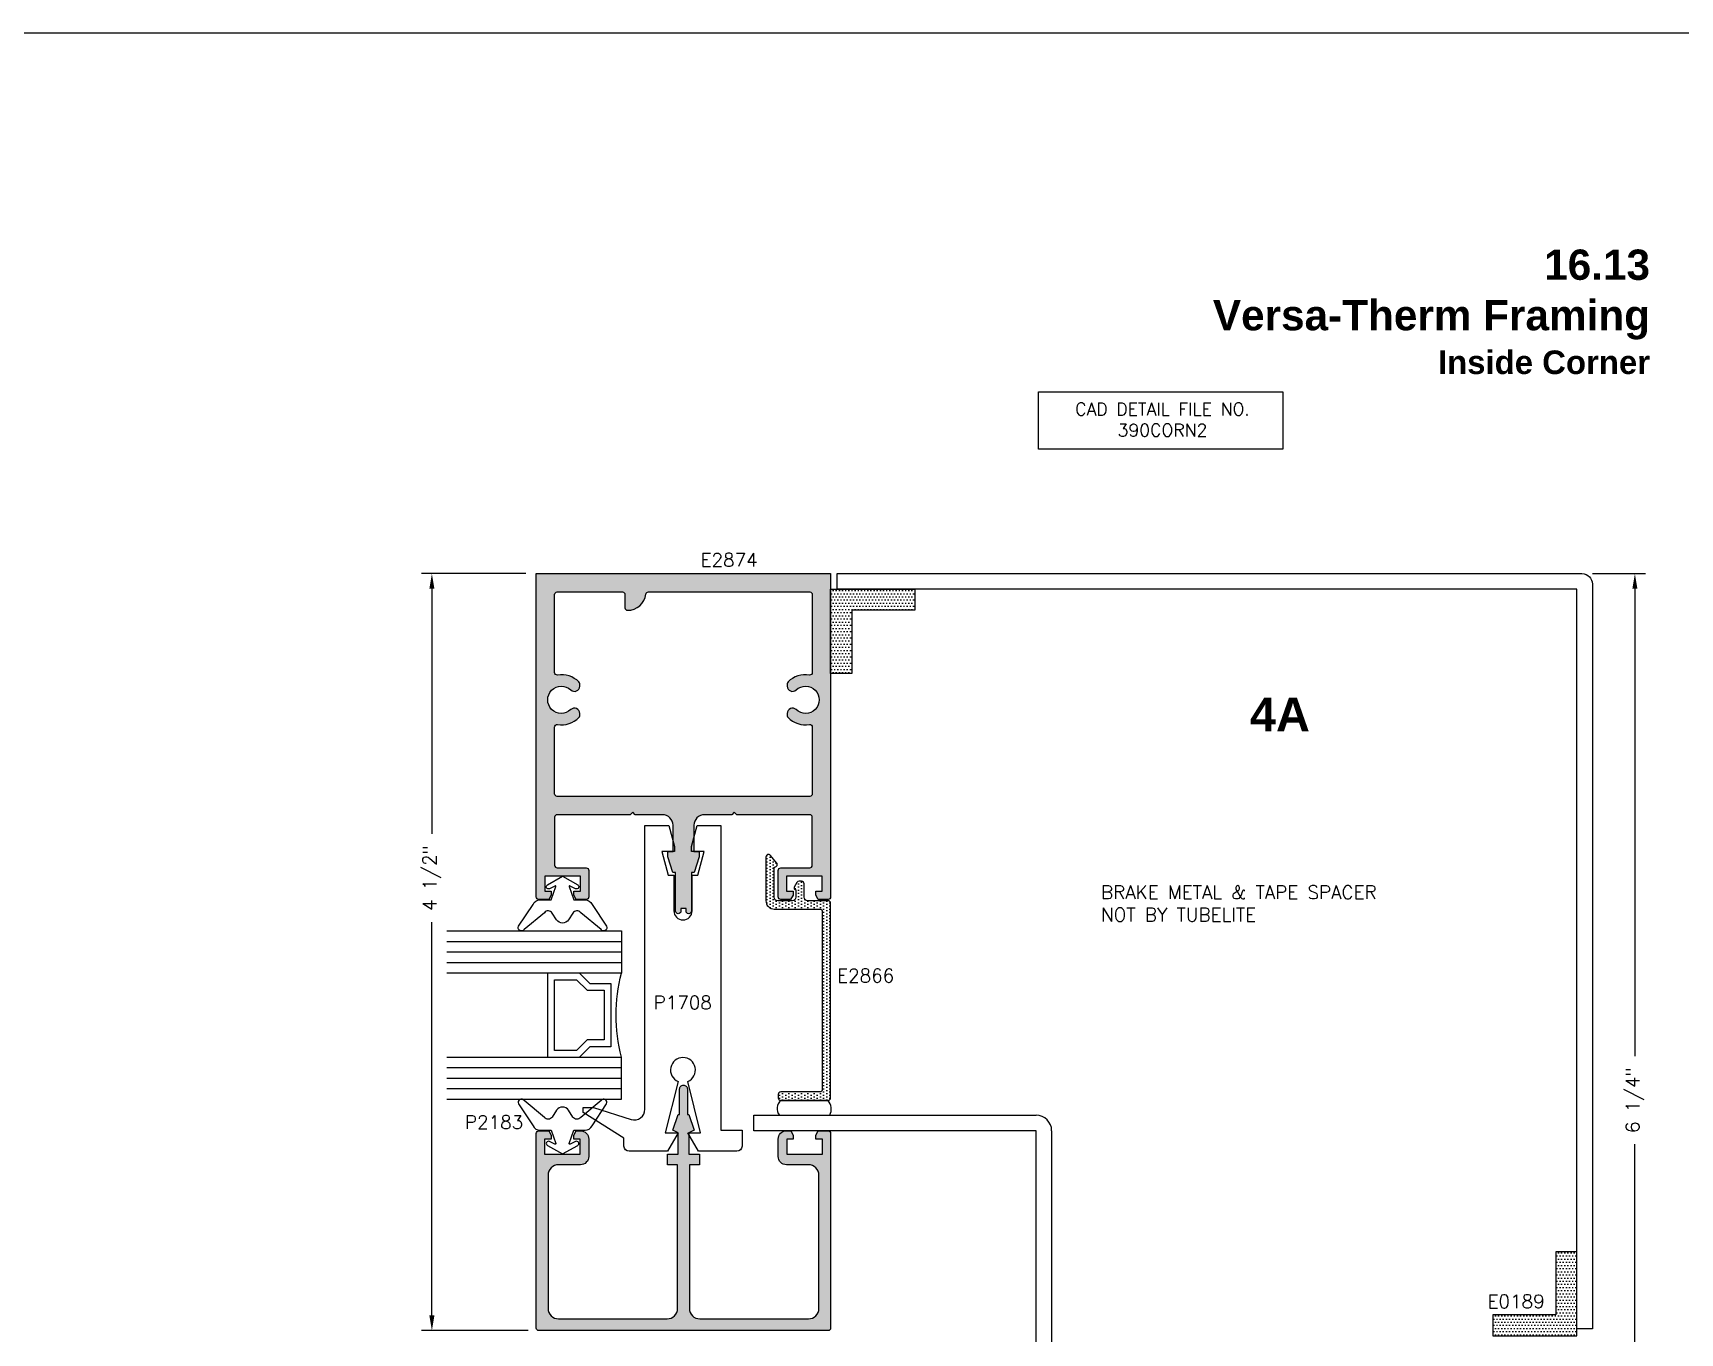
# Model space of a CAD drawing. Extents: x 0 to 139, y 0 to 39.
# Drawn here: x 14.81 to 24.6, y 31.56 to 39.29 of the extents above; entities that cross this region are included whole.
import ezdxf

# ---------------------------------------------------------------- set-up
doc = ezdxf.new("R2010")
doc.units = 0
doc.header["$MEASUREMENT"] = 0
doc.layers.get('DEFPOINTS').update_dxf_attribs({"linetype": 'CONTINUOUS'})
for name, color, linetype in [('R-ANNO-DIMS', 3, 'CONTINUOUS'), ('R-ANNO-TEXT', 6, 'CONTINUOUS'), ('R-DET1', 4, 'CONTINUOUS'), ('R-DET2', 2, 'CONTINUOUS'), ('R-DET3', 5, 'CONTINUOUS'), ('R-OTLN', 1, 'CONTINUOUS'), ('R-PAT1', 5, 'CONTINUOUS'), ('TITLE', 7, 'CONTINUOUS')]:
    doc.layers.add(name, color=color, linetype=linetype)
doc.styles.get("Standard").update_dxf_attribs({"font": 'simplex'})
doc.dimstyles.new('1X', dxfattribs={"dimtxt": 0.08, "dimasz": 0.09, "dimexe": 0.0625, "dimexo": 0.0625, "dimgap": 0.0625, "dimtad": 0, "dimdec": 5, "dimzin": 4, "dimtxsty": 'STANDARD', "dimcen": 0, "dimazin": 3, "dimtfac": 1, "dimtdec": 5, "dimtofl": 0, "dimtmove": 0, "dimatfit": 3, "dimtolj": 1, "dimtzin": 0})
pattern_1 = [(270, (16.58597013355891, 27.87202634571733), (0.01875, -0.009375000000000003), [0, -0.01875])]
pattern_2 = [(0, (16.58597013355891, 27.87202634571733), (0.009375, 0.01875), [0, -0.01875])]

# ---------------------------------------------------------------- blocks, each defined once
blk = doc.blocks.new('*D5')
at = {"layer": 'DEFPOINTS', "color": 0}
for p in [(17.80283900644471, 36.07234432815193), (17.18208353595456, 31.57169967575641), (17.81783519219354, 31.57169967575641)]:
    blk.add_point(p, dxfattribs=at)
at = {"layer": 'R-ANNO-DIMS', "color": 0}
for p, q in [((17.74033900644471, 36.07234432815193), (17.11958353595456, 36.07234432815193)), ((17.18208353595456, 35.98234432815192), (17.18208353595456, 34.52525858825829)), ((17.18208353595456, 31.66169967575641), (17.18208353595456, 34.00025858825828)), ((17.75533519219354, 31.57169967575641), (17.11958353595456, 31.57169967575641))]:
    blk.add_line(p, q, dxfattribs=at)
for points in [[(17.16708353595456, 35.98234432815192), (17.19708353595456, 35.98234432815192), (17.18208353595456, 36.07234432815193)], [(17.16708353595456, 31.66169967575641), (17.19708353595456, 31.66169967575641), (17.18208353595456, 31.57169967575641)]]:
    blk.add_solid(points, dxfattribs=at)
at = {"layer": 'R-ANNO-DIMS', "color": 0, "insert": (17.18208353595456, 34.26275858825829), "char_height": 0.08, "attachment_point": 5, "rotation": 90}
blk.add_mtext('\\A1;4 1/2"', dxfattribs=at)
blk = doc.blocks.new('*D6')
at = {"layer": 'DEFPOINTS', "color": 0}
for p in [(24.01952143455644, 36.07234427518628), (24.33385507824838, 36.07234427518628), (24.08472984458906, 29.79045349000758)]:
    blk.add_point(p, dxfattribs=at)
at = {"layer": 'R-ANNO-DIMS', "color": 0}
for p, q in [((24.08202143455644, 36.07234427518628), (24.39635507824838, 36.07234427518628)), ((24.33385507824838, 35.98234427518628), (24.33385507824838, 33.20440673531227)), ((24.33385507824838, 29.88045349000758), (24.33385507824838, 32.67940673531226)), ((24.14722984458906, 29.79045349000758), (24.39635507824838, 29.79045349000758))]:
    blk.add_line(p, q, dxfattribs=at)
for points in [[(24.31885507824838, 35.98234427518628), (24.34885507824838, 35.98234427518628), (24.33385507824838, 36.07234427518628)], [(24.31885507824838, 29.88045349000758), (24.34885507824838, 29.88045349000758), (24.33385507824838, 29.79045349000758)]]:
    blk.add_solid(points, dxfattribs=at)
at = {"layer": 'R-ANNO-DIMS', "color": 0, "insert": (24.33385507824837, 32.94190673531227), "char_height": 0.08, "attachment_point": 5, "rotation": 90}
blk.add_mtext('\\A1;6 1/4"', dxfattribs=at)

msp = doc.modelspace()

# ---------------------------------------------------------------- hatches: boundary and pattern name
at = {"layer": 'R-PAT1'}
h = msp.add_hatch(dxfattribs=at)
h.set_pattern_fill('DOTS', color=256, scale=0.3, angle=270, style=0)
h.set_pattern_definition(pattern_1)
edge = h.paths.add_edge_path(flags=16)
edge.add_arc((18.31518583184154, 35.94849115354876), 0.01485390027869622, -0.566357145477923, 90.56635714548128, ccw=False)
edge.add_line((18.33003900644471, 35.94834432815193), (18.33003900644471, 35.86934432815193))
edge.add_arc((18.34506158708988, 35.86936690879709), 0.01502259761579024, 180.0861220001173, 269.9138779998819)
edge.add_arc((18.34513035491392, 35.96424885246901), 0.109904562279775, 269.9523779336835, 352.67921578852)
edge.add_arc((18.46919407008249, 35.94814429393796), 0.01520082513673121, 90.58448446026028, 172.0590380944275, ccw=False)
edge.add_line((18.46903900644506, 35.96334432815192), (18.67783900644471, 35.96334432815192))
edge.add_line((18.67783900644471, 35.96334432815192), (19.42883900644471, 35.96334432815192))
edge.add_arc((19.42881642579955, 35.94832174750675), 0.01502259761578824, 0.08612200011049254, 89.91387799988098, ccw=False)
edge.add_line((19.44383900644471, 35.94834432815192), (19.44383900644471, 35.48444432815192))
edge.add_arc((19.42881197327415, 35.48449856287156), 0.01502713104069232, 261.3001903056861, 359.79321220553385, ccw=False)
edge.add_arc((19.403895741645, 35.32233771702111), 0.1490367576258665, 81.26116765100392, 134.5514922384183)
edge.add_arc((19.30909570567709, 35.41814478174578), 0.0142598648438365, 133.1732734434784, 181.2073043487644)
edge.add_line((19.29483900644471, 35.41784432815192), (19.29483900644471, 35.40334432815192))
edge.add_arc((19.32609707076861, 35.40339862160677), 0.03125811147615732, 180.0995193642505, 313.8173917200639)
edge.add_arc((19.40382948784515, 35.32239432815192), 0.0810095340298473, -133.81988151472962, 133.8198815147296, ccw=False)
edge.add_arc((19.32609707076861, 35.24139003469708), 0.03125811147615757, 46.18260827993715, 179.9004806357478)
edge.add_line((19.29483900644471, 35.24144432815191), (19.29483900644471, 35.22684432815191))
edge.add_arc((19.30909570567709, 35.22654387455806), 0.01425986484383997, 178.792695651243, 226.8267265565161)
edge.add_arc((19.4036486504903, 35.32194351650799), 0.148573113643487, 225.4061855547114, 278.8627447758449)
edge.add_arc((19.4287917373617, 35.16026662646493), 0.01504728560476428, -0.08490565853912813, 98.6101279041111, ccw=False)
edge.add_line((19.44383900644471, 35.16024432815192), (19.44383900644471, 34.76334432815192))
edge.add_arc((19.42881642579955, 34.76336690879708), 0.01502259761578824, 270.08612200011726, 359.9138779998895, ccw=False)
edge.add_line((19.42883900644471, 34.74834432815192), (18.67783900644472, 34.74834432815192))
edge.add_line((18.67783900644471, 34.74834432815192), (17.92683900644471, 34.74834432815192))
edge.add_arc((17.92686158708987, 34.76336690879708), 0.01502259761578912, 180.0861220001139, 269.9138779998869, ccw=False)
edge.add_line((17.91183900644471, 34.76334432815193), (17.91183900644471, 35.16024432815193))
edge.add_arc((17.92688627552772, 35.16026662646493), 0.01504728560476704, 81.38987209588618, 180.084905658529, ccw=False)
edge.add_arc((17.95202936239913, 35.32194351650799), 0.1485731136434839, 261.1372552241546, 314.5938144452884)
edge.add_arc((18.04552467763627, 35.22698867204332), 0.01531500904381404, 314.9205982518821, 359.4599795403649)
edge.add_line((18.06083900644471, 35.22684432815193), (18.06083900644471, 35.24144432815193))
edge.add_arc((18.02958094212082, 35.24139003469708), 0.03125811147615843, 0.09951936425052672, 133.8173917200626)
edge.add_arc((17.95184852504427, 35.32239432815192), 0.0810095340298476, 46.180118485270214, 313.8198815147298, ccw=False)
edge.add_arc((18.02958094212082, 35.40339862160677), 0.03125811147615834, 226.1826082799357, 359.9004806357446)
edge.add_line((18.06083900644471, 35.40334432815192), (18.06083900644471, 35.41784432815192))
edge.add_arc((18.04552467763627, 35.41769998426052), 0.01531500904381223, 0.540020459635172, 45.07940174812377)
edge.add_arc((17.95178227124443, 35.32233771702113), 0.1490367576258644, 45.44850776158065, 98.73883234899543)
edge.add_arc((17.92674571690538, 35.4843579153796), 0.01490696092184701, 179.6678655760066, 279.23873191278403, ccw=False)
edge.add_line((17.91183900644471, 35.48444432815192), (17.91183900644471, 35.94834432815192))
edge.add_arc((17.92686158708987, 35.94832174750675), 0.01502259761578957, 90.08612200011561, 179.9138779998827, ccw=False)
edge.add_line((17.92683900644471, 35.96334432815192), (18.31533265723825, 35.96334432815192))
edge.add_line((18.31533265723825, 35.96334432815192), (18.31503900644471, 35.96334432815192))
edge = h.paths.add_edge_path()
edge.add_arc((19.42898583184154, 34.62449115354875), 0.01485390027869976, 359.4336428545222, 450.5663571454709)
edge.add_line((19.42883900644471, 34.63934432815192), (18.99483900644471, 34.63934432815192))
edge.add_line((18.99483900644471, 34.63934432815192), (18.97983900644471, 34.65434432815192))
edge.add_line((18.97983900644471, 34.65434432815192), (18.96483900644471, 34.63934432815192))
edge.add_line((18.96483900644471, 34.63934432815192), (18.80233900644471, 34.63934432815192))
edge.add_arc((18.80231912227483, 34.57686421232181), 0.06248011899416428, 89.98176573522794, 180.0182342647716)
edge.add_line((18.73983900644471, 34.57684432815192), (18.73983900644471, 34.41984432815192))
edge.add_line((18.73983900644471, 34.41984432815192), (18.77183900644471, 34.41984432815192))
edge.add_line((18.77183900644471, 34.41984432815192), (18.77183900644471, 34.38884432815192))
edge.add_line((18.77183900644471, 34.38884432815192), (18.74083900644471, 34.29484432815192))
edge.add_line((18.74083900644471, 34.29484432815192), (18.72483900644471, 34.29484432815192))
edge.add_line((18.72483900644471, 34.29484432815192), (18.72483900644471, 34.06634432815193))
edge.add_arc((18.70879203674774, 34.0663912978489), 0.01604703843729232, 270.16770504131705, 359.8322949586892, ccw=False)
edge.add_arc((18.70888597614168, 34.0663912978489), 0.01604703843729144, 180.1677050413076, 269.8322949586861, ccw=False)
edge.add_line((18.69283900644471, 34.06634432815193), (18.69283900644471, 34.08134432815193))
edge.add_line((18.69283900644471, 34.08134432815193), (18.67783900644471, 34.08134432815193))
edge.add_line((18.67783900644471, 34.08134432815193), (18.66283900644471, 34.08134432815193))
edge.add_line((18.66283900644471, 34.08134432815193), (18.66283900644471, 34.06634432815193))
edge.add_arc((18.64679203674774, 34.0663912978489), 0.01604703843729232, 270.16770504131705, 359.8322949586892, ccw=False)
edge.add_arc((18.64688597614169, 34.0663912978489), 0.01604703843729233, 180.1677050413108, 269.83229495868295, ccw=False)
edge.add_line((18.63083900644471, 34.06634432815193), (18.63083900644471, 34.29484432815192))
edge.add_line((18.63083900644471, 34.29484432815192), (18.61483900644471, 34.29484432815192))
edge.add_line((18.61483900644471, 34.29484432815192), (18.58383900644472, 34.38884432815192))
edge.add_line((18.58383900644471, 34.38884432815192), (18.58383900644471, 34.41984432815192))
edge.add_line((18.58383900644471, 34.41984432815192), (18.61583900644471, 34.41984432815192))
edge.add_line((18.61583900644471, 34.41984432815192), (18.61583900644471, 34.57684432815192))
edge.add_arc((18.5533588906146, 34.57686421232181), 0.06248011899416384, 359.9817657352284, 450.0182342647721)
edge.add_line((18.55333900644471, 34.63934432815192), (18.39083900644471, 34.63934432815192))
edge.add_line((18.39083900644471, 34.63934432815192), (18.37583900644471, 34.65434432815192))
edge.add_line((18.37583900644471, 34.65434432815192), (18.36083900644471, 34.63934432815192))
edge.add_line((18.36083900644471, 34.63934432815192), (17.92683900644471, 34.63934432815192))
edge.add_arc((17.92686158708987, 34.62432174750677), 0.01502259761579001, 90.0861220001173, 179.9138779998827)
edge.add_line((17.91183900644471, 34.62434432815192), (17.91183900644471, 34.33834432815192))
edge.add_arc((17.92686158708987, 34.33836690879708), 0.01502259761578957, 180.0861220001173, 269.9138779998844)
edge.add_line((17.92683900644471, 34.32334432815192), (18.09983900644471, 34.32334432815192))
edge.add_arc((18.09981642579956, 34.30832174750677), 0.01502259761578823, 0.08612200012407811, 89.91387799989201, ccw=False)
edge.add_line((18.11483900644471, 34.30834432815192), (18.11483900644471, 34.15034432815192))
edge.add_arc((18.09981642579955, 34.15036690879708), 0.01502259761578979, 270.08612200011646, 359.91387799988274, ccw=False)
edge.add_line((18.09983900644471, 34.13534432815192), (18.04073900644471, 34.13534432815192))
edge.add_line((18.04073900644471, 34.13534432815192), (18.02633900644472, 34.16034432815191))
edge.add_line((18.02633900644472, 34.16034432815192), (18.02633900644472, 34.18534432815193))
edge.add_line((18.02633900644472, 34.18534432815193), (18.06483900644471, 34.18534432815193))
edge.add_line((18.06483900644471, 34.18534432815193), (18.06483900644471, 34.27334432815192))
edge.add_line((18.06483900644471, 34.27334432815192), (17.85283900644471, 34.27334432815192))
edge.add_line((17.85283900644471, 34.27334432815192), (17.85283900644471, 34.18534432815193))
edge.add_line((17.85283900644471, 34.18534432815193), (17.89133900644471, 34.18534432815193))
edge.add_line((17.89133900644471, 34.18534432815193), (17.89133900644471, 34.16034432815192))
edge.add_line((17.89133900644471, 34.16034432815192), (17.87683900644471, 34.13534432815192))
edge.add_line((17.87683900644471, 34.13534432815192), (17.81783900644471, 34.13534432815192))
edge.add_arc((17.81786158708988, 34.15036690879708), 0.01502259761579001, 180.0861220001173, 269.9138779998844, ccw=False)
edge.add_line((17.80283900644471, 34.15034432815193), (17.80283900644471, 36.07234432815193))
edge.add_line((17.80283900644471, 36.07234432815193), (18.67783900644471, 36.07234432815193))
edge.add_line((18.67783900644471, 36.07234432815193), (19.55283900644471, 36.07234432815193))
edge.add_line((19.55283900644471, 36.07234432815193), (19.55283900644471, 34.15034432815193))
edge.add_arc((19.53781642579955, 34.15036690879708), 0.01502259761578957, 270.0861220001156, 359.91387799988274, ccw=False)
edge.add_line((19.53783900644471, 34.13534432815192), (19.47873900644471, 34.13534432815192))
edge.add_line((19.47873900644471, 34.13534432815192), (19.46433900644471, 34.16034432815191))
edge.add_line((19.46433900644471, 34.16034432815192), (19.46433900644471, 34.18534432815193))
edge.add_line((19.46433900644471, 34.18534432815193), (19.50283900644471, 34.18534432815193))
edge.add_line((19.50283900644471, 34.18534432815193), (19.50283900644471, 34.27334432815192))
edge.add_line((19.50283900644471, 34.27334432815192), (19.29083900644471, 34.27334432815192))
edge.add_line((19.29083900644471, 34.27334432815192), (19.29083900644471, 34.18534432815193))
edge.add_line((19.29083900644471, 34.18534432815193), (19.32933900644471, 34.18534432815193))
edge.add_line((19.32933900644471, 34.18534432815193), (19.32933900644471, 34.16034432815192))
edge.add_line((19.32933900644471, 34.16034432815192), (19.31493900644471, 34.13534432815192))
edge.add_line((19.31493900644471, 34.13534432815192), (19.25583900644471, 34.13534432815192))
edge.add_arc((19.25586158708987, 34.15036690879708), 0.01502259761579001, 180.0861220001173, 269.91387799988274, ccw=False)
edge.add_line((19.24083900644471, 34.15034432815192), (19.24083900644471, 34.30834432815192))
edge.add_arc((19.25586158708987, 34.30832174750677), 0.0150225976157878, 90.08612200010879, 179.9138779998759, ccw=False)
edge.add_line((19.25583900644471, 34.32334432815192), (19.42883900644471, 34.32334432815192))
edge.add_arc((19.42881642579955, 34.33836690879708), 0.01502259761578824, 270.086122000119, 359.9138779998895)
edge.add_line((19.44383900644471, 34.33834432815192), (19.44383900644471, 34.62434432815192))
h = msp.add_hatch(dxfattribs=at)
h.set_pattern_fill('DOTS', color=256, scale=0.3, style=0)
h.set_pattern_definition(pattern_2)
h.paths.add_polyline_path([(19.55283900644471, 35.97934527518628), (20.05283900644471, 35.97934527518628), (20.05283900644471, 35.85434527518628), (19.67783900644471, 35.85434527518628), (19.67783900644471, 35.47934527518628), (19.55283900644471, 35.47934527518628)])
h = msp.add_hatch(dxfattribs=at)
h.set_pattern_fill('DOTS', color=256, scale=0.3, angle=270, style=0)
h.set_pattern_definition(pattern_1)
edge = h.paths.add_edge_path()
edge.add_line((19.53770433895993, 34.12802005521002), (19.41525650689069, 34.12802005521006))
edge.add_arc((19.4152565068907, 34.14802005521005), 0.01999999999999602, 180, 269.9999999999898, ccw=False)
edge.add_line((19.3952565068907, 34.14802005521005), (19.3952565068907, 34.22801605521006))
edge.add_arc((19.3802565068907, 34.22801605521006), 0.01499999999999702, 0, 90)
edge.add_line((19.3802565068907, 34.24301605521006), (19.36545891474017, 34.24301605521006))
edge.add_arc((19.36545891474018, 34.22801605521006), 0.01500000000000057, 90.00000000001357, 149.997721934623)
edge.add_line((19.35246883189174, 34.23551657169833), (19.33659108454954, 34.20801422809879))
edge.add_arc((19.3452532068907, 34.20301700521006), 0.01000022999999674, 150.0191317702903, 270)
edge.add_line((19.3452532068907, 34.19301677521007), (19.3452532068907, 34.14801814786107))
edge.add_arc((19.3252532068907, 34.14801814786107), 0.01999999999999957, -90, 0, ccw=False)
edge.add_line((19.3252532068907, 34.12801814786107), (19.2378550068907, 34.12801814786107))
edge.add_arc((19.2378550068907, 34.14801814786107), 0.01999999999999602, 180, 270.0000000000102, ccw=False)
edge.add_line((19.2178550068907, 34.14801814786107), (19.2178550068907, 34.32804125521007))
edge.add_line((19.2178550068907, 34.32804125521007), (19.2202494444655, 34.32804125521007))
edge.add_arc((19.2202494444655, 34.34304125521007), 0.01500000000000057, 270, 399.9996199060104)
edge.add_line((19.23174017507478, 34.35268299312732), (19.19434643750347, 34.39724771461152))
edge.add_arc((19.18285570689418, 34.38760597669427), 0.01500000000000297, 39.99961990600171, 179.9995806314857)
edge.add_line((19.16785570689459, 34.38760608648469), (19.16785380689894, 34.12802118117813))
edge.add_arc((19.2178538068976, 34.12802081521007), 0.05000000000000066, 179.9995806314993, 269.9999999999959)
edge.add_line((19.2178538068976, 34.07802081521007), (19.48785502689178, 34.07802081521007))
edge.add_arc((19.48785502689178, 34.06302081521007), 0.01500000000000057, 0.00010348425047368437, 90, ccw=False)
edge.add_line((19.50285502689175, 34.06302084230218), (19.50285693689065, 33.00551808230217))
edge.add_arc((19.48785693689068, 33.00551805521006), 0.01500000000000017, -90, 0.00010348425047368437, ccw=False)
edge.add_line((19.48785693689068, 32.99051805521006), (19.2558521068907, 32.99051805521006))
edge.add_arc((19.25585210689069, 32.97551805521007), 0.01499999999999346, 89.99999999997286, 179.9999999999729)
edge.add_line((19.2408521068907, 32.97551805521007), (19.2408521068907, 32.95551805521006))
edge.add_arc((19.2558521068907, 32.95551805521006), 0.01500000000000057, 180, 270)
edge.add_line((19.2558521068907, 32.94051805521006), (19.53783519219362, 32.94051805521006))
edge.add_arc((19.53783519219362, 32.95551805521006), 0.01500000000000057, 270.0000000000135, 359.999811174482)
edge.add_line((19.55283519219354, 32.95551800577566), (19.55283900644471, 34.11288533783787))
edge.add_arc((19.53783961689073, 34.11302066521004), 0.01500000001633204, 359.4830805029042, 450.5167306372695)
h = msp.add_hatch(dxfattribs=at)
h.set_pattern_fill('DOTS', color=256, scale=0.3, angle=270, style=0)
h.set_pattern_definition([(270, (16.58597013355891, 27.90327634571733), (0.01875, -0.009375000000000003), [0, -0.01875])])
edge = h.paths.add_edge_path()
edge.add_arc((17.93480309102622, 32.49573177692372), 0.06196790714734906, 89.97031912853377, 180.0296808714664)
edge.add_line((17.87283519219354, 32.4956996757564), (17.87283519219354, 31.7036996757564))
edge.add_arc((17.93497425469354, 31.70383873825639), 0.0621392181054573, 180.1282233866477, 269.8717766133523)
edge.add_line((17.93483519219354, 31.6416996757564), (18.58083519219354, 31.6416996757564))
edge.add_arc((18.58086729336085, 31.70366757458909), 0.06196790714735261, 269.9703191285373, 360.0296808714631)
edge.add_line((18.64283519219354, 31.7036996757564), (18.64283519219354, 32.5576996757564))
edge.add_line((18.64283519219354, 32.5576996757564), (18.58333519219354, 32.5576996757564))
edge.add_line((18.58333519219354, 32.5576996757564), (18.58333519219354, 32.6216996757564))
edge.add_line((18.58333519219354, 32.6216996757564), (18.64583519219354, 32.6216996757564))
edge.add_line((18.64583519219354, 32.6216996757564), (18.64583519219354, 32.7466996757564))
edge.add_line((18.64583519219354, 32.7466996757564), (18.61483519219354, 32.7636996757564))
edge.add_line((18.61483519219354, 32.7636996757564), (18.64583519219354, 32.8556996757564))
edge.add_line((18.64583519219354, 32.8556996757564), (18.65483519219354, 32.8556996757564))
edge.add_line((18.65483519219354, 32.8556996757564), (18.65483519219354, 33.0086996757564))
edge.add_arc((18.6777112338602, 33.00882363408974), 0.02287637751050921, 89.68953458263343, 180.3104654173677, ccw=False)
edge.add_arc((18.67795915052687, 33.00882363408974), 0.02287637751051406, -0.310465417354294, 90.31046541735537, ccw=False)
edge.add_line((18.70083519219354, 33.0086996757564), (18.70083519219354, 32.85569967575641))
edge.add_line((18.70083519219354, 32.8556996757564), (18.70983519219354, 32.8556996757564))
edge.add_line((18.70983519219354, 32.8556996757564), (18.74083519219354, 32.7636996757564))
edge.add_line((18.74083519219354, 32.7636996757564), (18.70983519219354, 32.7466996757564))
edge.add_line((18.70983519219354, 32.7466996757564), (18.70983519219354, 32.6216996757564))
edge.add_line((18.70983519219354, 32.6216996757564), (18.77233519219354, 32.6216996757564))
edge.add_line((18.77233519219354, 32.6216996757564), (18.77233519219354, 32.5576996757564))
edge.add_line((18.77233519219354, 32.5576996757564), (18.71283519219354, 32.5576996757564))
edge.add_line((18.71283519219354, 32.5576996757564), (18.71283519219354, 31.7036996757564))
edge.add_arc((18.77497425469354, 31.70383873825639), 0.06213921810545864, 180.1282233866494, 269.871776613351)
edge.add_line((18.77483519219354, 31.6416996757564), (19.42083519219354, 31.6416996757564))
edge.add_arc((19.42086729336085, 31.70366757458909), 0.06196790714735439, 269.9703191285385, 360.0296808714616)
edge.add_line((19.48283519219354, 31.7036996757564), (19.48283519219354, 32.4956996757564))
edge.add_arc((19.42103713017803, 32.4959016137409), 0.06179839195174704, 359.8127748237393, 450.1872251762611)
edge.add_line((19.42083519219354, 32.5576996757564), (19.29083519219354, 32.5576996757564))
edge.add_arc((19.29102499801878, 32.60788948158164), 0.05019016472404578, 180.2166778829074, 269.7833221170921, ccw=False)
edge.add_line((19.24083519219354, 32.60769967575641), (19.24083519219354, 32.70969967575641))
edge.add_arc((19.29085330813556, 32.70968155981437), 0.05001811922271289, 90.02075182071809, 179.9792481792819, ccw=False)
edge.add_line((19.29083519219354, 32.75969967575639), (19.31583519219354, 32.75969967575639))
edge.add_line((19.31583519219354, 32.75969967575639), (19.32983519219354, 32.73469967575639))
edge.add_line((19.32983519219354, 32.7346996757564), (19.32983519219354, 32.7096996757564))
edge.add_line((19.32983519219354, 32.7096996757564), (19.29133519219354, 32.7096996757564))
edge.add_line((19.29133519219354, 32.7096996757564), (19.29133519219354, 32.6216996757564))
edge.add_line((19.29133519219354, 32.6216996757564), (19.50333519219354, 32.6216996757564))
edge.add_line((19.50333519219354, 32.6216996757564), (19.50333519219354, 32.7096996757564))
edge.add_line((19.50333519219354, 32.7096996757564), (19.46483519219354, 32.7096996757564))
edge.add_line((19.46483519219354, 32.7096996757564), (19.46483519219354, 32.7346996757564))
edge.add_line((19.46483519219354, 32.7346996757564), (19.47883519219354, 32.75969967575641))
edge.add_line((19.47883519219354, 32.75969967575639), (19.53783519219354, 32.75969967575639))
edge.add_arc((19.53781261154838, 32.74467709511124), 0.01502259761579001, 0.08612200011731375, 89.91387799988269, ccw=False)
edge.add_line((19.55283519219354, 32.74469967575641), (19.55283519219354, 31.58669967575641))
edge.add_arc((19.53781261154838, 31.58672225640156), 0.01502259761578912, 270.08612200011396, 359.9138779998861, ccw=False)
edge.add_line((19.53783519219354, 31.57169967575641), (18.67783519219354, 31.57169967575641))
edge.add_line((18.67783519219354, 31.57169967575641), (17.81783519219354, 31.57169967575641))
edge.add_arc((17.8178577728387, 31.58672225640156), 0.01502259761578823, 180.0861220001105, 269.91387799989116, ccw=False)
edge.add_line((17.80283519219354, 31.58669967575639), (17.80283519219354, 32.74469967575639))
edge.add_arc((17.8178577728387, 32.74467709511124), 0.01502259761578779, 90.08612200010879, 179.9138779998895, ccw=False)
edge.add_line((17.81783519219354, 32.75969967575639), (17.87683519219354, 32.75969967575639))
edge.add_line((17.87683519219354, 32.75969967575639), (17.89083519219354, 32.73469967575639))
edge.add_line((17.89083519219354, 32.7346996757564), (17.89083519219354, 32.7096996757564))
edge.add_line((17.89083519219354, 32.7096996757564), (17.85233519219354, 32.7096996757564))
edge.add_line((17.85233519219354, 32.7096996757564), (17.85233519219354, 32.6216996757564))
edge.add_line((17.85233519219354, 32.6216996757564), (18.06433519219354, 32.6216996757564))
edge.add_line((18.06433519219354, 32.6216996757564), (18.06433519219354, 32.7096996757564))
edge.add_line((18.06433519219354, 32.7096996757564), (18.02583519219354, 32.7096996757564))
edge.add_line((18.02583519219354, 32.7096996757564), (18.02583519219354, 32.7346996757564))
edge.add_line((18.02583519219354, 32.7346996757564), (18.03983519219354, 32.75969967575641))
edge.add_line((18.03983519219354, 32.75969967575639), (18.06483519219354, 32.75969967575639))
edge.add_arc((18.06498711527046, 32.70985159883332), 0.04984830843218527, -0.17462106273251266, 90.174621062732, ccw=False)
edge.add_line((18.11483519219354, 32.7096996757564), (18.11483519219354, 32.60769967575639))
edge.add_arc((18.06481707625151, 32.60771779169843), 0.05001811922271422, 270.0207518207196, 359.9792481792809, ccw=False)
edge.add_line((18.06483519219354, 32.5576996757564), (17.93483519219354, 32.5576996757564))
h = msp.add_hatch(dxfattribs=at)
h.set_pattern_fill('DOTS', color=256, scale=0.3, style=0)
h.set_pattern_definition(pattern_2)
h.paths.add_polyline_path([(23.98852101925347, 31.54045349000758), (23.98852101925347, 32.04045349000758), (23.86352101925347, 32.04045349000758), (23.86352101925347, 31.66545349000758), (23.48852101925347, 31.66545349000758), (23.48852101925347, 31.54045349000758)])

# ---------------------------------------------------------------- linework, layer by layer
at = {"layer": 'R-ANNO-TEXT'}
msp.add_lwpolyline([(20.78886623355939, 37.15381848360748), (22.24034617655462, 37.15381848360748), (22.24034617655462, 36.81175564410354), (20.78886623355939, 36.81175564410354)], close=True, dxfattribs=at)
at = {"layer": 'R-DET1'}
for points in [[(19.55283900644471, 35.97934527518628), (20.05283900644471, 35.97934527518628), (20.05283900644471, 35.85434527518628), (19.67783900644471, 35.85434527518628), (19.67783900644471, 35.47934527518628), (19.55283900644471, 35.47934527518628), (19.55283900644471, 35.97934527518628)], [(23.98852101925347, 31.54045349000758), (23.98852101925347, 32.04045349000758), (23.86352101925347, 32.04045349000758), (23.86352101925347, 31.66545349000758), (23.48852101925347, 31.66545349000758), (23.48852101925347, 31.54045349000758), (23.98852101925347, 31.54045349000758)]]:
    msp.add_lwpolyline(points, close=True, dxfattribs=at)
for points in [[(19.53770433895993, 34.12802005521002), (19.41525650689069, 34.12802005521006, -0.4142135623729818), (19.3952565068907, 34.14802005521005), (19.3952565068907, 34.22801605521006, 0.4142135623730863), (19.3802565068907, 34.24301605521006), (19.36545891474017, 34.24301605521006, 0.2679385388688233), (19.35246883189174, 34.23551657169833), (19.33659108454954, 34.20801422809879, 0.577238970425906), (19.3452532068907, 34.19301677521007), (19.3452532068907, 34.14801814786107, -0.4142135623730929), (19.3252532068907, 34.12801814786107), (19.2378550068907, 34.12801814786107, -0.4142135623730976), (19.2178550068907, 34.14801814786107), (19.2178550068907, 34.32804125521007), (19.2202494444655, 34.32804125521007, 0.6370679292317831), (19.23174017507478, 34.35268299312732), (19.19434643750347, 34.39724771461152, 0.7002072828224852), (19.16785570689459, 34.38760608648469), (19.16785380689894, 34.12802118117813, 0.4142157061659416), (19.2178538068976, 34.07802081521007), (19.48785502689178, 34.07802081521007, -0.4142130333667961), (19.50285502689175, 34.06302084230218), (19.50285693689065, 33.00551808230217, -0.4142140913795886), (19.48785693689068, 32.99051805521006), (19.2558521068907, 32.99051805521006, 0.4142135623730864), (19.2408521068907, 32.97551805521007), (19.2408521068907, 32.95551805521006, 0.414213562373095), (19.2558521068907, 32.94051805521006), (19.53783519219362, 32.94051805521006, 0.4142125971065806), (19.55283519219354, 32.95551800577566), (19.55283900644471, 34.11288533783787, 0.4195074570015181)], [(17.93483519219354, 32.5576996757564, 0.4145170492628052), (17.87283519219354, 32.4956996757564), (17.87283519219354, 31.7036996757564, 0.4129032258064782), (17.93483519219354, 31.6416996757564), (18.58083519219354, 31.6416996757564, 0.4145170492627693), (18.64283519219354, 31.7036996757564), (18.64283519219354, 32.5576996757564), (18.58333519219354, 32.5576996757564), (18.58333519219354, 32.6216996757564), (18.64583519219354, 32.6216996757564), (18.64583519219354, 32.7466996757564), (18.61483519219354, 32.7636996757564), (18.64583519219354, 32.8556996757564), (18.65483519219354, 32.8556996757564), (18.65483519219354, 33.0086996757564, -0.4173913043479035), (18.67783519219354, 33.0316996757564, -0.417391304347783), (18.70083519219354, 33.0086996757564), (18.70083519219354, 32.8556996757564), (18.70983519219354, 32.8556996757564), (18.74083519219354, 32.7636996757564), (18.70983519219354, 32.7466996757564), (18.70983519219354, 32.6216996757564), (18.77233519219354, 32.6216996757564), (18.77233519219354, 32.5576996757564), (18.71283519219354, 32.5576996757564), (18.71283519219354, 31.7036996757564, 0.4129032258064687), (18.77483519219354, 31.6416996757564), (19.42083519219354, 31.6416996757564, 0.4145170492627578), (19.48283519219354, 31.7036996757564), (19.48283519219354, 32.4956996757564, 0.4161290322580693), (19.42083519219354, 32.5576996757564), (19.29083519219354, 32.5576996757564, -0.4120000000000074), (19.24083519219354, 32.60769967575641), (19.24083519219354, 32.7096996757564, -0.4140014137019815), (19.29083519219354, 32.75969967575639), (19.31583519219354, 32.75969967575639), (19.32983519219354, 32.7346996757564), (19.32983519219354, 32.7096996757564), (19.29133519219354, 32.7096996757564), (19.29133519219354, 32.6216996757564), (19.50333519219354, 32.6216996757564), (19.50333519219354, 32.7096996757564), (19.46483519219354, 32.7096996757564), (19.46483519219354, 32.7346996757564), (19.47883519219354, 32.75969967575639), (19.53783519219354, 32.75969967575639, -0.4133333333333261), (19.55283519219354, 32.74469967575641), (19.55283519219354, 31.58669967575639, -0.4133333333333564), (19.53783519219354, 31.57169967575641), (18.67783519219354, 31.57169967575641), (17.81783519219354, 31.57169967575641, -0.4133333333333996), (17.80283519219354, 31.58669967575639), (17.80283519219354, 32.74469967575641, -0.4133333333334039), (17.81783519219354, 32.75969967575639), (17.87683519219354, 32.75969967575639), (17.89083519219354, 32.7346996757564), (17.89083519219354, 32.7096996757564), (17.85233519219354, 32.7096996757564), (17.85233519219354, 32.6216996757564), (18.06433519219354, 32.6216996757564), (18.06433519219354, 32.7096996757564), (18.02583519219354, 32.7096996757564), (18.02583519219354, 32.7346996757564), (18.03983519219354, 32.75969967575639), (18.06483519219354, 32.75969967575639, -0.4160000000000056), (18.11483519219354, 32.7096996757564), (18.11483519219354, 32.60769967575641, -0.4140014137019685), (18.06483519219354, 32.5576996757564), (17.93483519219354, 32.5576996757564)]]:
    msp.add_lwpolyline(points, format="xyb", close=True, dxfattribs=at)
at = {"layer": 'R-DET2'}
for points in [[(17.9233453017716, 34.01412888647597), (17.89806051882982, 34.0540345020248, 0.5243426933461728), (17.85066159500375, 34.05593920980611), (17.73001932959356, 33.95576515585552, -0.8969301051134209), (17.69670974629951, 33.97557523959797), (17.78366669947594, 34.10605225144509, -0.2937431915424134), (17.824608168718, 34.13237616790752), (17.89085426636764, 34.13237616790752), (17.91932582401065, 34.21167836495595, 0.8013518808126918), (17.91383603358301, 34.21515362208392), (17.88087077059233, 34.19933804937133, -0.9670674050987308), (17.86880251765919, 34.22247324826679), (17.95883900644472, 34.27334432815192), (18.04887549523025, 34.22247324826679, -0.9670674050987308), (18.0368072422971, 34.19933804937133), (18.00384197930643, 34.21515362208392, 0.8013518808126918), (17.99835218887878, 34.21167836495595), (18.0268237465218, 34.13237616790752), (18.09306984417145, 34.13237616790752, -0.2937431915424192), (18.13401131341351, 34.10605225144509), (18.22096826658993, 33.97557523959795, -0.8969301051134209), (18.18765868329589, 33.9557651558555), (18.06701641788569, 34.05593920980611, 0.5243426933461728), (18.01961749405962, 34.0540345020248), (17.99433271111783, 34.01412888647597, -0.5502212829186363)], [(17.9233453017716, 32.88155976982786), (17.89806051882982, 32.84165415427903, -0.5243426933461728), (17.85066159500375, 32.83974944649772), (17.73001932959356, 32.93992350044831, 0.8969301051134209), (17.69670974629951, 32.92011341670586), (17.78366669947594, 32.78963640485875, 0.2937431915424134), (17.824608168718, 32.76331248839631), (17.89085426636764, 32.76331248839631), (17.91932582401065, 32.68401029134788, -0.8013518808126918), (17.91383603358301, 32.68053503421991), (17.88087077059233, 32.6963506069325, 0.9670674050987308), (17.86880251765919, 32.67321540803704), (17.95883900644472, 32.62234432815191), (18.04887549523025, 32.67321540803704, 0.9670674050987308), (18.0368072422971, 32.6963506069325), (18.00384197930643, 32.68053503421991, -0.8013518808126918), (17.99835218887878, 32.68401029134788), (18.0268237465218, 32.76331248839631), (18.09306984417145, 32.76331248839631, 0.2937431915424192), (18.13401131341351, 32.78963640485875), (18.22096826658993, 32.92011341670588, 0.8969301051134209), (18.18765868329589, 32.93992350044833), (18.06701641788569, 32.83974944649772, -0.5243426933461728), (18.01961749405962, 32.84165415427903), (17.99433271111783, 32.88155976982786, 0.5502212829186363)]]:
    msp.add_lwpolyline(points, format="xyb", close=True, dxfattribs=at)
at = {"layer": 'R-DET2', "color": 2}
for points in [[(17.27191579691211, 33.94784432815186), (18.30887464902779, 33.94784432815192), (18.30887464902779, 33.69784432815192), (17.27191579691211, 33.69784432815186)], [(17.27191579691211, 33.88534432815186), (18.30887464902779, 33.88534432815192)], [(17.27191579691211, 33.82284432815186), (18.30887464902779, 33.82284432815192)], [(17.27191579691211, 33.76034432815186), (18.30887464902779, 33.76034432815192)], [(17.87087464902778, 33.19784432815192), (17.87087464902778, 33.69784432815192)], [(18.05887464902779, 33.69784432815192), (18.12087464902778, 33.6358443281519), (18.24587464902778, 33.6358443281519), (18.24587464902778, 33.25984432815193), (18.12087464902778, 33.25984432815193), (18.05887464902779, 33.19784432815192)], [(17.27191579691211, 32.94784432815186), (18.30887464902779, 32.94784432815192), (18.30887464902779, 33.19784432815192)], [(17.27191579691211, 33.13534432815186), (18.30887464902779, 33.13534432815192)], [(17.27191579691211, 33.07284432815186), (18.30887464902779, 33.07284432815192)], [(17.27191579691211, 33.01034432815186), (18.30887464902779, 33.01034432815192)]]:
    msp.add_lwpolyline(points, dxfattribs=at)
msp.add_lwpolyline([(17.27191579691211, 33.19784432815186), (18.30887464902785, 33.19784432815192, -0.1233101835078811), (18.30887464902785, 33.69784432815192)], format="xyb", dxfattribs=at)
msp.add_lwpolyline([(18.04230610653288, 33.6578443281519), (18.10430610653288, 33.59584432815191), (18.20587464902778, 33.59584432815191), (18.20587464902778, 33.29984432815192), (18.10430610653288, 33.29984432815192), (18.04230610653288, 33.23784432815191), (17.91087464902778, 33.23784432815191), (17.91087464902778, 33.6578443281519)], close=True, dxfattribs=at)
at = {"layer": 'R-DET3'}
for p, q in [((19.09617771807605, 32.75969967575639), (19.09617771807605, 32.85270267575638)), ((19.09617771807605, 32.85270267575638), (20.77369271807602, 32.85270267575638)), ((20.77369071807602, 32.75969967575639), (19.09617771807605, 32.75969967575639)), ((20.77369271807602, 31.18910037673572), (20.77369071807602, 32.75969967575639)), ((20.86669271807603, 32.75970367575638), (20.86669271807603, 31.18910037673572))]:
    msp.add_line(p, q, dxfattribs=at)
for points in [[(24.01952143455644, 36.07234427518628, -0.414213562373095), (24.08152143455645, 36.01034427518628), (24.08152143455645, 31.58236908988327), (23.98852101925347, 31.58236921719386), (23.98852101925347, 35.97934527518628), (19.59153043455642, 35.97934527518628), (19.59153043455642, 36.07234427518627)], [(19.02583519215554, 32.6686996757642, -0.4142135623730949), (18.99483519215864, 32.63769967576729), (18.76676637152312, 32.63769967576731), (18.70383519218774, 32.7466996757564), (18.77983519218014, 32.7466996757564), (18.70383519218775, 33.05361884141826, 4.89933911405033), (18.64583519219354, 33.05361884141826), (18.56983519220114, 32.7466996757564), (18.64583519219354, 32.7466996757564), (18.58290401285817, 32.63769967576731), (18.35483519222264, 32.63769967576731, -0.4142135623731005), (18.32383519222574, 32.66869967576422), (18.32383519222574, 32.71637814987389), (18.08183519224994, 32.86869967574421), (18.08183519224994, 32.89869967574121), (18.14383519224375, 32.89869967574121), (18.36676912044106, 32.82791234253006, 0.5074167405912553), (18.44883519221324, 32.88795803268468), (18.44883519221325, 34.57569967557352), (18.59134154314511, 34.5756996755735), (18.62483519219565, 34.45069967558601), (18.62483519219565, 34.41969967558911), (18.54983519220315, 34.41969967558911), (18.58734807913976, 34.27969967560311), (18.62083519219605, 34.27969967560311), (18.62083519219605, 34.06769967562431, 0.9999999999999999), (18.72883519218525, 34.06769967562431), (18.72883519218525, 34.27969967560311), (18.76232230524155, 34.27969967560311), (18.79983519217815, 34.41969967558911), (18.72483519218565, 34.41969967558911), (18.72483519218565, 34.45069967558601), (18.7583288412362, 34.5756996755735), (18.90083519216805, 34.5756996755735), (18.90083519216804, 32.7626996757548), (19.02583519215554, 32.7626996757548)]]:
    msp.add_lwpolyline(points, format="xyb", close=True, dxfattribs=at)
msp.add_lwpolyline([(19.24779150815005, 32.85270267575638), (19.54787903618218, 32.85270267575638, 0.2997766246327101), (19.53783519219362, 32.94051805521006), (19.2558521068907, 32.94051805521006, 0.3766446801242687), (19.24779150815005, 32.85270267575638, -0.9183012718478367)], format="xyb", dxfattribs=at)
msp.add_arc((20.77369271807602, 32.75970367575637), 0.09300000000000885, 5.699553989182623e-12, 90.00000000000547, dxfattribs=at)
at = {"layer": 'R-OTLN'}
for points in [[(19.44383900644471, 34.62434432815192, 0.4200158681282907), (19.42883900644471, 34.63934432815192), (18.99483900644471, 34.63934432815192), (18.97983900644471, 34.65434432815192), (18.96483900644471, 34.63934432815192), (18.80233900644471, 34.63934432815192, 0.4144000000000043), (18.73983900644471, 34.57684432815192), (18.73983900644471, 34.41984432815192), (18.77183900644471, 34.41984432815192), (18.77183900644471, 34.38884432815192), (18.74083900644471, 34.29484432815192), (18.72483900644471, 34.29484432815192), (18.72483900644471, 34.06634432815193, -0.4124999999999873), (18.70883900644471, 34.05034432815192, -0.4125000000000196), (18.69283900644471, 34.06634432815193), (18.69283900644471, 34.08134432815193), (18.67783900644471, 34.08134432815193), (18.66283900644471, 34.08134432815193), (18.66283900644471, 34.06634432815193, -0.4124999999999873), (18.64683900644471, 34.05034432815192, -0.4124999999999873), (18.63083900644471, 34.06634432815193), (18.63083900644471, 34.29484432815192), (18.61483900644471, 34.29484432815192), (18.58383900644471, 34.38884432815192), (18.58383900644471, 34.41984432815192), (18.61583900644471, 34.41984432815192), (18.61583900644471, 34.57684432815192, 0.4144000000000043), (18.55333900644471, 34.63934432815192), (18.39083900644471, 34.63934432815192), (18.37583900644471, 34.65434432815192), (18.36083900644471, 34.63934432815192), (17.92683900644471, 34.63934432815192, 0.4133333333333175), (17.91183900644471, 34.62434432815192), (17.91183900644471, 34.33834432815192, 0.4133333333333349), (17.92683900644471, 34.32334432815192), (18.09983900644471, 34.32334432815192, -0.4133333333333435), (18.11483900644471, 34.30834432815192), (18.11483900644471, 34.15034432815192, -0.4133333333333261), (18.09983900644471, 34.13534432815192), (18.04073900644471, 34.13534432815192), (18.02633900644472, 34.16034432815192), (18.02633900644472, 34.18534432815193), (18.06483900644471, 34.18534432815193), (18.06483900644471, 34.27334432815192), (17.85283900644471, 34.27334432815192), (17.85283900644471, 34.18534432815193), (17.89133900644471, 34.18534432815193), (17.89133900644471, 34.16034432815192), (17.87683900644471, 34.13534432815192), (17.81783900644471, 34.13534432815192, -0.4133333333333348), (17.80283900644471, 34.15034432815193), (17.80283900644471, 36.07234432815193), (18.67783900644471, 36.07234432815193), (19.55283900644471, 36.07234432815193), (19.55283900644471, 34.15034432815192, -0.4133333333333391), (19.53783900644471, 34.13534432815192), (19.47873900644471, 34.13534432815192), (19.46433900644471, 34.16034432815192), (19.46433900644471, 34.18534432815193), (19.50283900644471, 34.18534432815193), (19.50283900644471, 34.27334432815192), (19.29083900644471, 34.27334432815192), (19.29083900644471, 34.18534432815193), (19.32933900644471, 34.18534432815193), (19.32933900644471, 34.16034432815192), (19.31493900644471, 34.13534432815192), (19.25583900644471, 34.13534432815192, -0.4133333333333262), (19.24083900644471, 34.15034432815192), (19.24083900644471, 34.30834432815192, -0.4133333333333348), (19.25583900644471, 34.32334432815192), (19.42883900644471, 34.32334432815192, 0.4133333333333304), (19.44383900644471, 34.33834432815192), (19.44383900644471, 34.62434432815192)], [(18.31503900644471, 35.96334432815192, -0.4200158681283311), (18.33003900644471, 35.94834432815193), (18.33003900644471, 35.86934432815193, 0.4133333333333088), (18.34503900644471, 35.85434432815192, 0.377503744540768), (18.45413900644471, 35.95024432815192, -0.3712737258554292), (18.46903900644506, 35.96334432815192), (18.67783900644471, 35.96334432815192), (19.42883900644471, 35.96334432815192, -0.4133333333333349), (19.44383900644471, 35.94834432815192), (19.44383900644471, 35.48444432815192, -0.4583268007909533), (19.42653900644471, 35.46964432815192, 0.2368061604071302), (19.29933900644471, 35.42854432815192, 0.2127117631295924), (19.29483900644471, 35.41784432815192), (19.29483900644471, 35.40334432815192, 0.6601166894573813), (19.34773900644471, 35.38084432815192, -2.345594789226421), (19.34773900644471, 35.26394432815192, 0.6601166894573725), (19.29483900644471, 35.24144432815191), (19.29483900644471, 35.22684432815193, 0.2127117631295333), (19.29933900644471, 35.21614432815193, 0.2375723023081139), (19.42653900644471, 35.17514432815192, -0.4593938330838091), (19.44383900644471, 35.16024432815192), (19.44383900644471, 34.76334432815192, -0.4133333333333563), (19.42883900644471, 34.74834432815192), (18.67783900644471, 34.74834432815192), (17.92683900644471, 34.74834432815192, -0.4133333333333607), (17.91183900644471, 34.76334432815193), (17.91183900644471, 35.16024432815192, -0.4593938330837841), (17.92913900644471, 35.17514432815193, 0.2375723023081149), (18.05633900644471, 35.21614432815193, 0.1968238501095511), (18.06083900644471, 35.22684432815193), (18.06083900644471, 35.22684432815193), (18.06083900644471, 35.24144432815191, 0.6601166894573912), (18.00793900644471, 35.26394432815192, -2.345594789226434), (18.00793900644471, 35.38084432815192, 0.6601166894573641), (18.06083900644471, 35.40334432815192), (18.06083900644471, 35.41784432815192, 0.1968238501095828), (18.05633900644471, 35.42854432815192, 0.236806160407133), (17.92913900644471, 35.46964432815193, -0.464030044745303), (17.91183900644471, 35.48444432815192), (17.91183900644471, 35.94834432815192, -0.4133333333333349), (17.92683900644471, 35.96334432815192), (18.31533265723825, 35.96334432815192)]]:
    msp.add_lwpolyline(points, format="xyb", close=True, dxfattribs=at)
at = {"layer": 'TITLE'}
msp.add_line((5.000000000000028, 39.28717334030065), (133.6580004981786, 39.28717334030071), dxfattribs=at)

# ---------------------------------------------------------------- texts
at = {"layer": 'R-ANNO-TEXT'}
for s, insert, char_height, width, attachment_point in [('CAD DETAIL FILE NO.\\P390CORN2', (21.52554849538618, 37.08823573242366), 0.075, 1.875, 2), ('{\\fArial|b1|i0|c0|p34;4A}', (22.0448644364898, 35.33494830078175, 6.210692218000771), 0.2, 0.3973, 1)]:
    msp.add_mtext(s, dxfattribs=dict(at, insert=insert, char_height=char_height, width=width, attachment_point=attachment_point))
at = {"layer": 'R-ANNO-TEXT', "char_height": 0.08, "attachment_point": 1}
for s, insert in [('E2874', (18.77949607001423, 36.19417405906712)), ('BRAKE METAL & TAPE SPACER\\PNOT BY TUBELITE', (21.15994653600086, 34.21807369743505)), ('\\A1;E2866', (19.59129090897643, 33.72246454430145)), ('\\A1;P1708', (18.50039553167337, 33.56217448011026)), ('P2183', (17.37864667439768, 32.85078251598468)), ('\\A1;E0189', (23.45810128275115, 31.78544533401642))]:
    msp.add_mtext(s, dxfattribs=dict(at, insert=insert))
at = {"layer": 'TITLE', "insert": (24.42391056765861, 37.99925812711454, 6.210692218000771), "char_height": 0.18, "width": 7.44, "attachment_point": 3}
msp.add_mtext('{\\fArial|b1|i0|c0|p34;16.13\\PVersa-Therm Framing\\P\\H0.7778x;Inside Corner}', dxfattribs=at)

# ---------------------------------------------------------------- dimensions: what is measured, and where the dimension line sits
at = {"layer": 'R-ANNO-DIMS'}
dim = msp.add_linear_dim(base=(17.18208353595456, 31.57169967575641), p1=(17.80283900644471, 36.07234432815193), p2=(17.81783519219354, 31.57169967575641), angle=90, dimstyle='1X', override={"dimpost": '"'}, dxfattribs=at)
dim.commit()
dim.dimension.update_dxf_attribs({"geometry": '*D5', "text_midpoint": (17.18208353595456, 34.26275858825829), "dimtype": 160})
dim = msp.add_linear_dim(base=(24.33385507824838, 36.07234427518628), p1=(24.08472984458906, 29.79045349000758), p2=(24.01952143455644, 36.07234427518628), angle=90, text='6 1/4"', dimstyle='1X', override={"dimpost": '"'}, dxfattribs=at)
dim.commit()
dim.dimension.update_dxf_attribs({"geometry": '*D6', "text_midpoint": (24.33385507824837, 32.94190673531227), "dimtype": 160})

doc.saveas('drawing.dxf')
